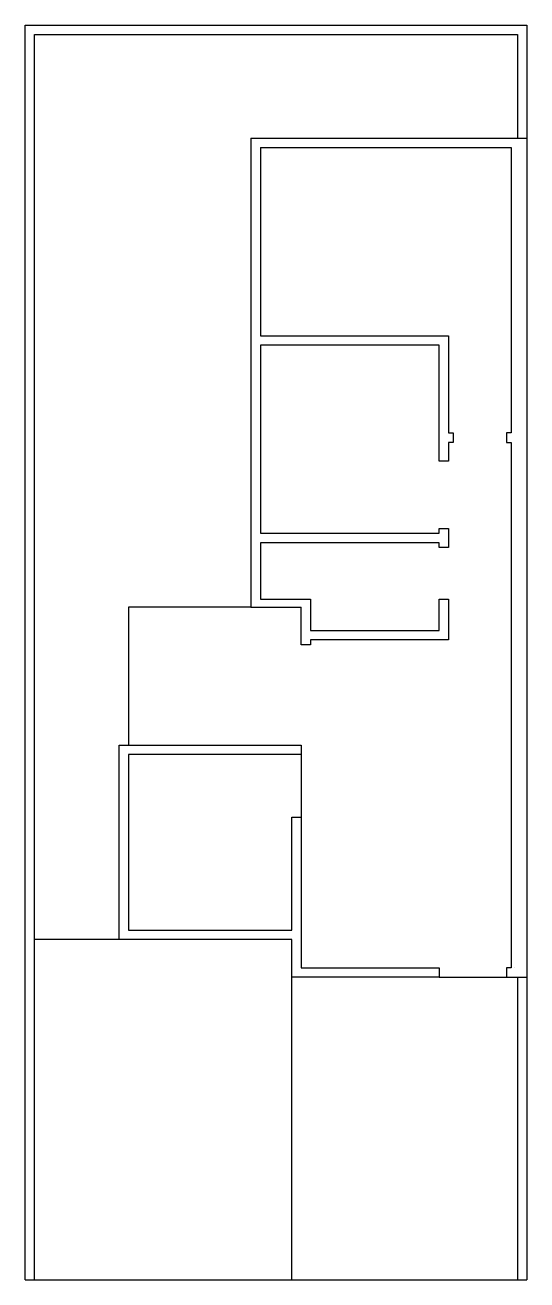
# Model space of a CAD drawing. Header units: millimetres. Extents: x 250 to 258, y 2229.8 to 2249.8.
import ezdxf

# ---------------------------------------------------------------- set-up
doc = ezdxf.new("R2010")
doc.units = ezdxf.units.MM
for name, color, linetype in [('2', 2, 'Continuous'), ('Muro', 3, 'Continuous'), ('Parede', 5, 'Continuous')]:
    doc.layers.add(name, color=color, linetype=linetype)

msp = doc.modelspace()

# ---------------------------------------------------------------- linework, layer by layer
msp.add_line((257.796, 2234.783), (257.796, 2234.783))
at = {"layer": '2'}
for p, q in [((253.588, 2240.533), (251.638, 2240.533)), ((251.638, 2240.533), (251.638, 2238.333)), ((254.388, 2238.183), (254.388, 2237.183)), ((251.488, 2235.233), (250.138, 2235.233)), ((254.238, 2229.808), (254.238, 2234.633)), ((256.588, 2234.633), (257.663, 2234.633))]:
    msp.add_line(p, q, dxfattribs=at)
at = {"layer": 'Muro'}
for p, q in [((249.988, 2229.808), (249.988, 2249.808)), ((249.988, 2249.808), (257.988, 2249.808)), ((257.988, 2249.808), (257.988, 2248.008)), ((250.138, 2229.808), (250.138, 2249.658)), ((250.138, 2249.658), (257.838, 2249.658)), ((257.838, 2249.658), (257.838, 2248.008)), ((257.838, 2234.633), (257.838, 2229.808)), ((257.988, 2234.633), (257.988, 2229.808)), ((249.988, 2229.808), (257.988, 2229.808))]:
    msp.add_line(p, q, dxfattribs=at)
at = {"layer": 'Parede'}
for p, q in [((253.588, 2248.008), (253.588, 2244.558)), ((253.588, 2248.008), (257.988, 2248.008)), ((257.988, 2248.008), (257.988, 2234.633)), ((253.738, 2247.858), (257.738, 2247.858)), ((253.738, 2247.858), (253.738, 2244.858)), ((257.738, 2247.858), (257.738, 2243.308)), ((253.738, 2244.858), (256.738, 2244.858)), ((256.738, 2244.858), (256.738, 2243.308)), ((256.588, 2244.708), (253.738, 2244.708)), ((253.738, 2244.708), (253.738, 2241.708)), ((256.588, 2242.858), (256.588, 2244.708)), ((253.588, 2244.558), (253.588, 2241.558)), ((256.738, 2243.308), (256.813, 2243.308)), ((256.813, 2243.308), (256.813, 2243.158)), ((257.738, 2243.308), (257.663, 2243.308)), ((257.663, 2243.308), (257.663, 2243.158)), ((256.813, 2243.158), (256.738, 2243.158)), ((256.738, 2243.158), (256.738, 2242.858)), ((257.663, 2243.158), (257.738, 2243.158)), ((257.738, 2243.158), (257.738, 2234.858)), ((256.738, 2242.858), (256.588, 2242.858)), ((253.738, 2241.708), (256.588, 2241.708)), ((256.588, 2241.708), (256.588, 2241.783)), ((256.588, 2241.783), (256.738, 2241.783)), ((256.738, 2241.783), (256.738, 2241.633)), ((256.738, 2241.633), (256.738, 2241.483)), ((253.588, 2241.558), (253.588, 2240.533)), ((256.588, 2241.558), (253.738, 2241.558)), ((253.738, 2241.558), (253.738, 2240.658)), ((256.588, 2241.483), (256.588, 2241.558)), ((256.738, 2241.483), (256.588, 2241.483)), ((253.738, 2240.658), (254.538, 2240.658)), ((254.538, 2240.658), (254.538, 2240.158)), ((256.588, 2240.158), (256.588, 2240.658)), ((256.588, 2240.658), (256.738, 2240.658)), ((256.738, 2240.658), (256.738, 2240.008)), ((253.588, 2240.533), (254.388, 2240.533)), ((254.388, 2239.933), (254.388, 2240.533)), ((254.388, 2240.533), (254.388, 2240.533)), ((254.388, 2240.533), (254.388, 2240.533)), ((254.388, 2240.533), (254.388, 2240.533)), ((254.538, 2240.158), (256.588, 2240.158)), ((256.738, 2240.008), (254.538, 2240.008)), ((254.538, 2240.008), (254.538, 2239.933)), ((254.538, 2239.933), (254.388, 2239.933)), ((251.488, 2235.233), (251.488, 2238.333)), ((251.488, 2238.333), (251.638, 2238.333)), ((251.638, 2238.333), (254.388, 2238.333)), ((254.388, 2238.333), (254.388, 2238.183)), ((254.388, 2238.183), (251.638, 2238.183)), ((251.638, 2238.183), (251.638, 2235.383)), ((254.238, 2235.383), (254.238, 2237.183)), ((254.238, 2237.183), (254.388, 2237.183)), ((254.388, 2237.183), (254.388, 2235.383)), ((254.238, 2235.233), (251.488, 2235.233)), ((251.638, 2235.383), (254.238, 2235.383)), ((254.238, 2234.633), (254.238, 2235.233)), ((254.388, 2235.383), (254.388, 2235.233)), ((254.388, 2235.233), (254.388, 2234.783)), ((257.738, 2234.858), (257.738, 2234.858)), ((257.738, 2234.858), (257.738, 2234.783)), ((256.588, 2234.633), (254.238, 2234.633)), ((254.388, 2234.783), (256.588, 2234.783)), ((256.588, 2234.783), (256.588, 2234.633)), ((257.738, 2234.783), (257.663, 2234.783)), ((257.663, 2234.783), (257.663, 2234.633)), ((257.663, 2234.633), (257.988, 2234.633))]:
    msp.add_line(p, q, dxfattribs=at)

doc.saveas('drawing.dxf')
